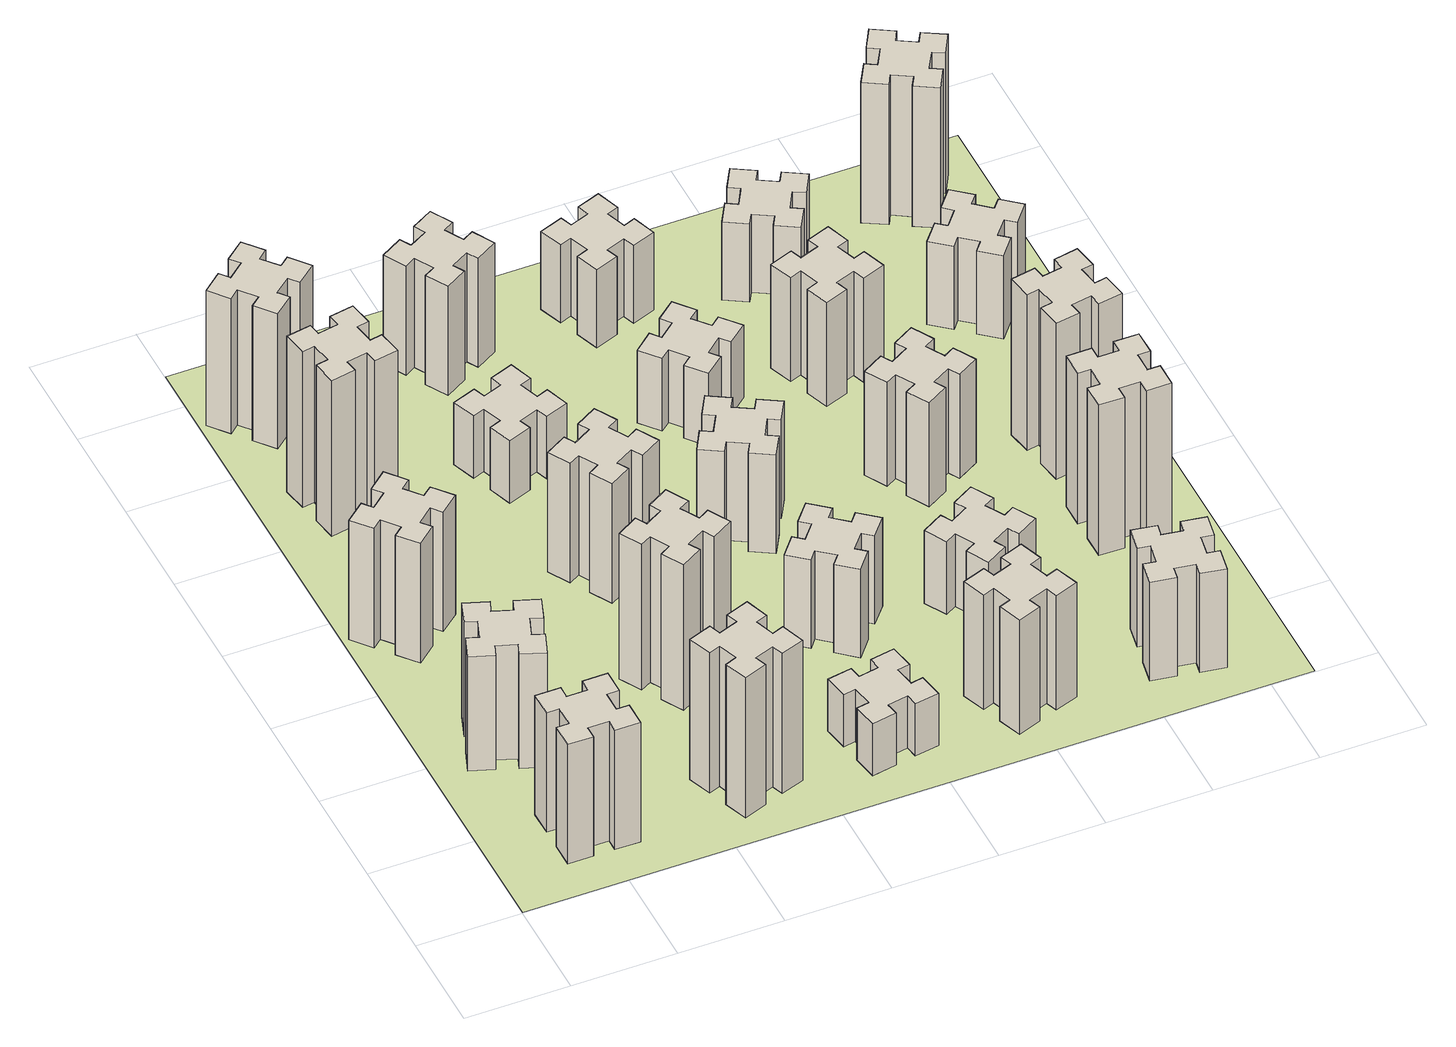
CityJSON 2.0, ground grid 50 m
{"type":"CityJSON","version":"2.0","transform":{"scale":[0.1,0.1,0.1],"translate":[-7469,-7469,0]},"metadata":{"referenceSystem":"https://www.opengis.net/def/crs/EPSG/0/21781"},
"CityObjects":{
"building1":{"type":"Building","attributes":{"class":"1000","function":"1000","usage":"1000","yearOfConstruction":2016,"roofType":"1000","measuredHeight":69,"storeysAboveGround":30,"storeysBelowGround":0},"geometry":[{"type":"Solid","lod":"1","boundaries":[[[[0,1,2,3,4,5,6,7,8,9,10,11,12,13,14,15,16,17,18,19]],[[17,16,20,21]],[[16,15,22,20]],[[15,14,23,22]],[[14,13,24,23]],[[13,12,25,24]],[[12,11,26,25]],[[11,10,27,26]],[[10,9,28,27]],[[9,8,29,28]],[[8,7,30,29]],[[7,6,31,30]],[[6,5,32,31]],[[5,4,33,32]],[[4,3,34,33]],[[3,2,35,34]],[[2,1,36,35]],[[1,0,37,36]],[[0,19,38,37]],[[19,18,39,38]],[[18,17,21,39]],[[24,25,26,27,28,29,30,31,32,33,34,35,36,37,38,39,21,20,22,23]]]]}]},
"building2":{"type":"Building","attributes":{"class":"1000","function":"1000","usage":"1000","yearOfConstruction":2016,"roofType":"1000","measuredHeight":66,"storeysAboveGround":30,"storeysBelowGround":0},"geometry":[{"type":"Solid","lod":"1","boundaries":[[[[40,41,42,43,44,45,46,47,48,49,50,51,52,53,54,55,56,57,58,59]],[[57,56,60,61]],[[56,55,62,60]],[[55,54,63,62]],[[54,53,64,63]],[[53,52,65,64]],[[52,51,66,65]],[[51,50,67,66]],[[50,49,68,67]],[[49,48,69,68]],[[48,47,70,69]],[[47,46,71,70]],[[46,45,72,71]],[[45,44,73,72]],[[44,43,74,73]],[[43,42,75,74]],[[42,41,76,75]],[[41,40,77,76]],[[40,59,78,77]],[[59,58,79,78]],[[58,57,61,79]],[[64,65,66,67,68,69,70,71,72,73,74,75,76,77,78,79,61,60,62,63]]]]}]},
"building3":{"type":"Building","attributes":{"class":"1000","function":"1000","usage":"1000","yearOfConstruction":2016,"roofType":"1000","measuredHeight":69,"storeysAboveGround":30,"storeysBelowGround":0},"geometry":[{"type":"Solid","lod":"1","boundaries":[[[[80,81,82,83,84,85,86,87,88,89,90,91,92,93,94,95,96,97,98,99]],[[97,96,100,101]],[[96,95,102,100]],[[95,94,103,102]],[[94,93,104,103]],[[93,92,105,104]],[[92,91,106,105]],[[91,90,107,106]],[[90,89,108,107]],[[89,88,109,108]],[[88,87,110,109]],[[87,86,111,110]],[[86,85,112,111]],[[85,84,113,112]],[[84,83,114,113]],[[83,82,115,114]],[[82,81,116,115]],[[81,80,117,116]],[[80,99,118,117]],[[99,98,119,118]],[[98,97,101,119]],[[104,105,106,107,108,109,110,111,112,113,114,115,116,117,118,119,101,100,102,103]]]]}]},
"building4":{"type":"Building","attributes":{"class":"1000","function":"1000","usage":"1000","yearOfConstruction":2016,"roofType":"1000","measuredHeight":90,"storeysAboveGround":30,"storeysBelowGround":0},"geometry":[{"type":"Solid","lod":"1","boundaries":[[[[120,121,122,123,124,125,126,127,128,129,130,131,132,133,134,135,136,137,138,139]],[[137,136,140,141]],[[136,135,142,140]],[[135,134,143,142]],[[134,133,144,143]],[[133,132,145,144]],[[132,131,146,145]],[[131,130,147,146]],[[130,129,148,147]],[[129,128,149,148]],[[128,127,150,149]],[[127,126,151,150]],[[126,125,152,151]],[[125,124,153,152]],[[124,123,154,153]],[[123,122,155,154]],[[122,121,156,155]],[[121,120,157,156]],[[120,139,158,157]],[[139,138,159,158]],[[138,137,141,159]],[[144,145,146,147,148,149,150,151,152,153,154,155,156,157,158,159,141,140,142,143]]]]}]},
"building5":{"type":"Building","attributes":{"class":"1000","function":"1000","usage":"1000","yearOfConstruction":2016,"roofType":"1000","measuredHeight":78,"storeysAboveGround":30,"storeysBelowGround":0},"geometry":[{"type":"Solid","lod":"1","boundaries":[[[[160,161,162,163,164,165,166,167,168,169,170,171,172,173,174,175,176,177,178,179]],[[177,176,180,181]],[[176,175,182,180]],[[175,174,183,182]],[[174,173,184,183]],[[173,172,185,184]],[[172,171,186,185]],[[171,170,187,186]],[[170,169,188,187]],[[169,168,189,188]],[[168,167,190,189]],[[167,166,191,190]],[[166,165,192,191]],[[165,164,193,192]],[[164,163,194,193]],[[163,162,195,194]],[[162,161,196,195]],[[161,160,197,196]],[[160,179,198,197]],[[179,178,199,198]],[[178,177,181,199]],[[184,185,186,187,188,189,190,191,192,193,194,195,196,197,198,199,181,180,182,183]]]]}]},
"building6":{"type":"Building","attributes":{"class":"1000","function":"1000","usage":"1000","yearOfConstruction":2016,"roofType":"1000","measuredHeight":81,"storeysAboveGround":30,"storeysBelowGround":0},"geometry":[{"type":"Solid","lod":"1","boundaries":[[[[200,201,202,203,204,205,206,207,208,209,210,211,212,213,214,215,216,217,218,219]],[[217,216,220,221]],[[216,215,222,220]],[[215,214,223,222]],[[214,213,224,223]],[[213,212,225,224]],[[212,211,226,225]],[[211,210,227,226]],[[210,209,228,227]],[[209,208,229,228]],[[208,207,230,229]],[[207,206,231,230]],[[206,205,232,231]],[[205,204,233,232]],[[204,203,234,233]],[[203,202,235,234]],[[202,201,236,235]],[[201,200,237,236]],[[200,219,238,237]],[[219,218,239,238]],[[218,217,221,239]],[[224,225,226,227,228,229,230,231,232,233,234,235,236,237,238,239,221,220,222,223]]]]}]},
"building7":{"type":"Building","attributes":{"class":"1000","function":"1000","usage":"1000","yearOfConstruction":2016,"roofType":"1000","measuredHeight":84,"storeysAboveGround":30,"storeysBelowGround":0},"geometry":[{"type":"Solid","lod":"1","boundaries":[[[[240,241,242,243,244,245,246,247,248,249,250,251,252,253,254,255,256,257,258,259]],[[257,256,260,261]],[[256,255,262,260]],[[255,254,263,262]],[[254,253,264,263]],[[253,252,265,264]],[[252,251,266,265]],[[251,250,267,266]],[[250,249,268,267]],[[249,248,269,268]],[[248,247,270,269]],[[247,246,271,270]],[[246,245,272,271]],[[245,244,273,272]],[[244,243,274,273]],[[243,242,275,274]],[[242,241,276,275]],[[241,240,277,276]],[[240,259,278,277]],[[259,258,279,278]],[[258,257,261,279]],[[264,265,266,267,268,269,270,271,272,273,274,275,276,277,278,279,261,260,262,263]]]]}]},
"building8":{"type":"Building","attributes":{"class":"1000","function":"1000","usage":"1000","yearOfConstruction":2016,"roofType":"1000","measuredHeight":69,"storeysAboveGround":30,"storeysBelowGround":0},"geometry":[{"type":"Solid","lod":"1","boundaries":[[[[280,281,282,283,284,285,286,287,288,289,290,291,292,293,294,295,296,297,298,299]],[[297,296,300,301]],[[296,295,302,300]],[[295,294,303,302]],[[294,293,304,303]],[[293,292,305,304]],[[292,291,306,305]],[[291,290,307,306]],[[290,289,308,307]],[[289,288,309,308]],[[288,287,310,309]],[[287,286,311,310]],[[286,285,312,311]],[[285,284,313,312]],[[284,283,314,313]],[[283,282,315,314]],[[282,281,316,315]],[[281,280,317,316]],[[280,299,318,317]],[[299,298,319,318]],[[298,297,301,319]],[[304,305,306,307,308,309,310,311,312,313,314,315,316,317,318,319,301,300,302,303]]]]}]},
"building9":{"type":"Building","attributes":{"class":"1000","function":"1000","usage":"1000","yearOfConstruction":2016,"roofType":"1000","measuredHeight":36,"storeysAboveGround":30,"storeysBelowGround":0},"geometry":[{"type":"Solid","lod":"1","boundaries":[[[[320,321,322,323,324,325,326,327,328,329,330,331,332,333,334,335,336,337,338,339]],[[337,336,340,341]],[[336,335,342,340]],[[335,334,343,342]],[[334,333,344,343]],[[333,332,345,344]],[[332,331,346,345]],[[331,330,347,346]],[[330,329,348,347]],[[329,328,349,348]],[[328,327,350,349]],[[327,326,351,350]],[[326,325,352,351]],[[325,324,353,352]],[[324,323,354,353]],[[323,322,355,354]],[[322,321,356,355]],[[321,320,357,356]],[[320,339,358,357]],[[339,338,359,358]],[[338,337,341,359]],[[344,345,346,347,348,349,350,351,352,353,354,355,356,357,358,359,341,340,342,343]]]]}]},
"building10":{"type":"Building","attributes":{"class":"1000","function":"1000","usage":"1000","yearOfConstruction":2016,"roofType":"1000","measuredHeight":30,"storeysAboveGround":30,"storeysBelowGround":0},"geometry":[{"type":"Solid","lod":"1","boundaries":[[[[360,361,362,363,364,365,366,367,368,369,370,371,372,373,374,375,376,377,378,379]],[[377,376,380,381]],[[376,375,382,380]],[[375,374,383,382]],[[374,373,384,383]],[[373,372,385,384]],[[372,371,386,385]],[[371,370,387,386]],[[370,369,388,387]],[[369,368,389,388]],[[368,367,390,389]],[[367,366,391,390]],[[366,365,392,391]],[[365,364,393,392]],[[364,363,394,393]],[[363,362,395,394]],[[362,361,396,395]],[[361,360,397,396]],[[360,379,398,397]],[[379,378,399,398]],[[378,377,381,399]],[[384,385,386,387,388,389,390,391,392,393,394,395,396,397,398,399,381,380,382,383]]]]}]},
"building11":{"type":"Building","attributes":{"class":"1000","function":"1000","usage":"1000","yearOfConstruction":2016,"roofType":"1000","measuredHeight":63,"storeysAboveGround":30,"storeysBelowGround":0},"geometry":[{"type":"Solid","lod":"1","boundaries":[[[[400,401,402,403,404,405,406,407,408,409,410,411,412,413,414,415,416,417,418,419]],[[417,416,420,421]],[[416,415,422,420]],[[415,414,423,422]],[[414,413,424,423]],[[413,412,425,424]],[[412,411,426,425]],[[411,410,427,426]],[[410,409,428,427]],[[409,408,429,428]],[[408,407,430,429]],[[407,406,431,430]],[[406,405,432,431]],[[405,404,433,432]],[[404,403,434,433]],[[403,402,435,434]],[[402,401,436,435]],[[401,400,437,436]],[[400,419,438,437]],[[419,418,439,438]],[[418,417,421,439]],[[424,425,426,427,428,429,430,431,432,433,434,435,436,437,438,439,421,420,422,423]]]]}]},
"building12":{"type":"Building","attributes":{"class":"1000","function":"1000","usage":"1000","yearOfConstruction":2016,"roofType":"1000","measuredHeight":51,"storeysAboveGround":30,"storeysBelowGround":0},"geometry":[{"type":"Solid","lod":"1","boundaries":[[[[440,441,442,443,444,445,446,447,448,449,450,451,452,453,454,455,456,457,458,459]],[[457,456,460,461]],[[456,455,462,460]],[[455,454,463,462]],[[454,453,464,463]],[[453,452,465,464]],[[452,451,466,465]],[[451,450,467,466]],[[450,449,468,467]],[[449,448,469,468]],[[448,447,470,469]],[[447,446,471,470]],[[446,445,472,471]],[[445,444,473,472]],[[444,443,474,473]],[[443,442,475,474]],[[442,441,476,475]],[[441,440,477,476]],[[440,459,478,477]],[[459,458,479,478]],[[458,457,461,479]],[[464,465,466,467,468,469,470,471,472,473,474,475,476,477,478,479,461,460,462,463]]]]}]},
"building13":{"type":"Building","attributes":{"class":"1000","function":"1000","usage":"1000","yearOfConstruction":2016,"roofType":"1000","measuredHeight":57,"storeysAboveGround":30,"storeysBelowGround":0},"geometry":[{"type":"Solid","lod":"1","boundaries":[[[[480,481,482,483,484,485,486,487,488,489,490,491,492,493,494,495,496,497,498,499]],[[497,496,500,501]],[[496,495,502,500]],[[495,494,503,502]],[[494,493,504,503]],[[493,492,505,504]],[[492,491,506,505]],[[491,490,507,506]],[[490,489,508,507]],[[489,488,509,508]],[[488,487,510,509]],[[487,486,511,510]],[[486,485,512,511]],[[485,484,513,512]],[[484,483,514,513]],[[483,482,515,514]],[[482,481,516,515]],[[481,480,517,516]],[[480,499,518,517]],[[499,498,519,518]],[[498,497,501,519]],[[504,505,506,507,508,509,510,511,512,513,514,515,516,517,518,519,501,500,502,503]]]]}]},
"building14":{"type":"Building","attributes":{"class":"1000","function":"1000","usage":"1000","yearOfConstruction":2016,"roofType":"1000","measuredHeight":66,"storeysAboveGround":30,"storeysBelowGround":0},"geometry":[{"type":"Solid","lod":"1","boundaries":[[[[520,521,522,523,524,525,526,527,528,529,530,531,532,533,534,535,536,537,538,539]],[[537,536,540,541]],[[536,535,542,540]],[[535,534,543,542]],[[534,533,544,543]],[[533,532,545,544]],[[532,531,546,545]],[[531,530,547,546]],[[530,529,548,547]],[[529,528,549,548]],[[528,527,550,549]],[[527,526,551,550]],[[526,525,552,551]],[[525,524,553,552]],[[524,523,554,553]],[[523,522,555,554]],[[522,521,556,555]],[[521,520,557,556]],[[520,539,558,557]],[[539,538,559,558]],[[538,537,541,559]],[[544,545,546,547,548,549,550,551,552,553,554,555,556,557,558,559,541,540,542,543]]]]}]},
"building15":{"type":"Building","attributes":{"class":"1000","function":"1000","usage":"1000","yearOfConstruction":2016,"roofType":"1000","measuredHeight":42,"storeysAboveGround":30,"storeysBelowGround":0},"geometry":[{"type":"Solid","lod":"1","boundaries":[[[[560,561,562,563,564,565,566,567,568,569,570,571,572,573,574,575,576,577,578,579]],[[577,576,580,581]],[[576,575,582,580]],[[575,574,583,582]],[[574,573,584,583]],[[573,572,585,584]],[[572,571,586,585]],[[571,570,587,586]],[[570,569,588,587]],[[569,568,589,588]],[[568,567,590,589]],[[567,566,591,590]],[[566,565,592,591]],[[565,564,593,592]],[[564,563,594,593]],[[563,562,595,594]],[[562,561,596,595]],[[561,560,597,596]],[[560,579,598,597]],[[579,578,599,598]],[[578,577,581,599]],[[584,585,586,587,588,589,590,591,592,593,594,595,596,597,598,599,581,580,582,583]]]]}]},
"building16":{"type":"Building","attributes":{"class":"1000","function":"1000","usage":"1000","yearOfConstruction":2016,"roofType":"1000","measuredHeight":45,"storeysAboveGround":30,"storeysBelowGround":0},"geometry":[{"type":"Solid","lod":"1","boundaries":[[[[600,601,602,603,604,605,606,607,608,609,610,611,612,613,614,615,616,617,618,619]],[[617,616,620,621]],[[616,615,622,620]],[[615,614,623,622]],[[614,613,624,623]],[[613,612,625,624]],[[612,611,626,625]],[[611,610,627,626]],[[610,609,628,627]],[[609,608,629,628]],[[608,607,630,629]],[[607,606,631,630]],[[606,605,632,631]],[[605,604,633,632]],[[604,603,634,633]],[[603,602,635,634]],[[602,601,636,635]],[[601,600,637,636]],[[600,619,638,637]],[[619,618,639,638]],[[618,617,621,639]],[[624,625,626,627,628,629,630,631,632,633,634,635,636,637,638,639,621,620,622,623]]]]}]},
"building17":{"type":"Building","attributes":{"class":"1000","function":"1000","usage":"1000","yearOfConstruction":2016,"roofType":"1000","measuredHeight":42,"storeysAboveGround":30,"storeysBelowGround":0},"geometry":[{"type":"Solid","lod":"1","boundaries":[[[[640,641,642,643,644,645,646,647,648,649,650,651,652,653,654,655,656,657,658,659]],[[657,656,660,661]],[[656,655,662,660]],[[655,654,663,662]],[[654,653,664,663]],[[653,652,665,664]],[[652,651,666,665]],[[651,650,667,666]],[[650,649,668,667]],[[649,648,669,668]],[[648,647,670,669]],[[647,646,671,670]],[[646,645,672,671]],[[645,644,673,672]],[[644,643,674,673]],[[643,642,675,674]],[[642,641,676,675]],[[641,640,677,676]],[[640,659,678,677]],[[659,658,679,678]],[[658,657,661,679]],[[664,665,666,667,668,669,670,671,672,673,674,675,676,677,678,679,661,660,662,663]]]]}]},
"building18":{"type":"Building","attributes":{"class":"1000","function":"1000","usage":"1000","yearOfConstruction":2016,"roofType":"1000","measuredHeight":60,"storeysAboveGround":30,"storeysBelowGround":0},"geometry":[{"type":"Solid","lod":"1","boundaries":[[[[680,681,682,683,684,685,686,687,688,689,690,691,692,693,694,695,696,697,698,699]],[[697,696,700,701]],[[696,695,702,700]],[[695,694,703,702]],[[694,693,704,703]],[[693,692,705,704]],[[692,691,706,705]],[[691,690,707,706]],[[690,689,708,707]],[[689,688,709,708]],[[688,687,710,709]],[[687,686,711,710]],[[686,685,712,711]],[[685,684,713,712]],[[684,683,714,713]],[[683,682,715,714]],[[682,681,716,715]],[[681,680,717,716]],[[680,699,718,717]],[[699,698,719,718]],[[698,697,701,719]],[[704,705,706,707,708,709,710,711,712,713,714,715,716,717,718,719,701,700,702,703]]]]}]},
"building19":{"type":"Building","attributes":{"class":"1000","function":"1000","usage":"1000","yearOfConstruction":2016,"roofType":"1000","measuredHeight":57,"storeysAboveGround":30,"storeysBelowGround":0},"geometry":[{"type":"Solid","lod":"1","boundaries":[[[[720,721,722,723,724,725,726,727,728,729,730,731,732,733,734,735,736,737,738,739]],[[737,736,740,741]],[[736,735,742,740]],[[735,734,743,742]],[[734,733,744,743]],[[733,732,745,744]],[[732,731,746,745]],[[731,730,747,746]],[[730,729,748,747]],[[729,728,749,748]],[[728,727,750,749]],[[727,726,751,750]],[[726,725,752,751]],[[725,724,753,752]],[[724,723,754,753]],[[723,722,755,754]],[[722,721,756,755]],[[721,720,757,756]],[[720,739,758,757]],[[739,738,759,758]],[[738,737,741,759]],[[744,745,746,747,748,749,750,751,752,753,754,755,756,757,758,759,741,740,742,743]]]]}]},
"building20":{"type":"Building","attributes":{"class":"1000","function":"1000","usage":"1000","yearOfConstruction":2016,"roofType":"1000","measuredHeight":60,"storeysAboveGround":30,"storeysBelowGround":0},"geometry":[{"type":"Solid","lod":"1","boundaries":[[[[760,761,762,763,764,765,766,767,768,769,770,771,772,773,774,775,776,777,778,779]],[[777,776,780,781]],[[776,775,782,780]],[[775,774,783,782]],[[774,773,784,783]],[[773,772,785,784]],[[772,771,786,785]],[[771,770,787,786]],[[770,769,788,787]],[[769,768,789,788]],[[768,767,790,789]],[[767,766,791,790]],[[766,765,792,791]],[[765,764,793,792]],[[764,763,794,793]],[[763,762,795,794]],[[762,761,796,795]],[[761,760,797,796]],[[760,779,798,797]],[[779,778,799,798]],[[778,777,781,799]],[[784,785,786,787,788,789,790,791,792,793,794,795,796,797,798,799,781,780,782,783]]]]}]},
"building21":{"type":"Building","attributes":{"class":"1000","function":"1000","usage":"1000","yearOfConstruction":2016,"roofType":"1000","measuredHeight":45,"storeysAboveGround":30,"storeysBelowGround":0},"geometry":[{"type":"Solid","lod":"1","boundaries":[[[[800,801,802,803,804,805,806,807,808,809,810,811,812,813,814,815,816,817,818,819]],[[817,816,820,821]],[[816,815,822,820]],[[815,814,823,822]],[[814,813,824,823]],[[813,812,825,824]],[[812,811,826,825]],[[811,810,827,826]],[[810,809,828,827]],[[809,808,829,828]],[[808,807,830,829]],[[807,806,831,830]],[[806,805,832,831]],[[805,804,833,832]],[[804,803,834,833]],[[803,802,835,834]],[[802,801,836,835]],[[801,800,837,836]],[[800,819,838,837]],[[819,818,839,838]],[[818,817,821,839]],[[824,825,826,827,828,829,830,831,832,833,834,835,836,837,838,839,821,820,822,823]]]]}]},
"building22":{"type":"Building","attributes":{"class":"1000","function":"1000","usage":"1000","yearOfConstruction":2016,"roofType":"1000","measuredHeight":87,"storeysAboveGround":30,"storeysBelowGround":0},"geometry":[{"type":"Solid","lod":"1","boundaries":[[[[840,841,842,843,844,845,846,847,848,849,850,851,852,853,854,855,856,857,858,859]],[[857,856,860,861]],[[856,855,862,860]],[[855,854,863,862]],[[854,853,864,863]],[[853,852,865,864]],[[852,851,866,865]],[[851,850,867,866]],[[850,849,868,867]],[[849,848,869,868]],[[848,847,870,869]],[[847,846,871,870]],[[846,845,872,871]],[[845,844,873,872]],[[844,843,874,873]],[[843,842,875,874]],[[842,841,876,875]],[[841,840,877,876]],[[840,859,878,877]],[[859,858,879,878]],[[858,857,861,879]],[[864,865,866,867,868,869,870,871,872,873,874,875,876,877,878,879,861,860,862,863]]]]}]},
"building23":{"type":"Building","attributes":{"class":"1000","function":"1000","usage":"1000","yearOfConstruction":2016,"roofType":"1000","measuredHeight":90,"storeysAboveGround":30,"storeysBelowGround":0},"geometry":[{"type":"Solid","lod":"1","boundaries":[[[[880,881,882,883,884,885,886,887,888,889,890,891,892,893,894,895,896,897,898,899]],[[897,896,900,901]],[[896,895,902,900]],[[895,894,903,902]],[[894,893,904,903]],[[893,892,905,904]],[[892,891,906,905]],[[891,890,907,906]],[[890,889,908,907]],[[889,888,909,908]],[[888,887,910,909]],[[887,886,911,910]],[[886,885,912,911]],[[885,884,913,912]],[[884,883,914,913]],[[883,882,915,914]],[[882,881,916,915]],[[881,880,917,916]],[[880,899,918,917]],[[899,898,919,918]],[[898,897,901,919]],[[904,905,906,907,908,909,910,911,912,913,914,915,916,917,918,919,901,900,902,903]]]]}]},
"building24":{"type":"Building","attributes":{"class":"1000","function":"1000","usage":"1000","yearOfConstruction":2016,"roofType":"1000","measuredHeight":48,"storeysAboveGround":30,"storeysBelowGround":0},"geometry":[{"type":"Solid","lod":"1","boundaries":[[[[920,921,922,923,924,925,926,927,928,929,930,931,932,933,934,935,936,937,938,939]],[[937,936,940,941]],[[936,935,942,940]],[[935,934,943,942]],[[934,933,944,943]],[[933,932,945,944]],[[932,931,946,945]],[[931,930,947,946]],[[930,929,948,947]],[[929,928,949,948]],[[928,927,950,949]],[[927,926,951,950]],[[926,925,952,951]],[[925,924,953,952]],[[924,923,954,953]],[[923,922,955,954]],[[922,921,956,955]],[[921,920,957,956]],[[920,939,958,957]],[[939,938,959,958]],[[938,937,941,959]],[[944,945,946,947,948,949,950,951,952,953,954,955,956,957,958,959,941,940,942,943]]]]}]},
"building25":{"type":"Building","attributes":{"class":"1000","function":"1000","usage":"1000","yearOfConstruction":2016,"roofType":"1000","measuredHeight":81,"storeysAboveGround":30,"storeysBelowGround":0},"geometry":[{"type":"Solid","lod":"1","boundaries":[[[[960,961,962,963,964,965,966,967,968,969,970,971,972,973,974,975,976,977,978,979]],[[977,976,980,981]],[[976,975,982,980]],[[975,974,983,982]],[[974,973,984,983]],[[973,972,985,984]],[[972,971,986,985]],[[971,970,987,986]],[[970,969,988,987]],[[969,968,989,988]],[[968,967,990,989]],[[967,966,991,990]],[[966,965,992,991]],[[965,964,993,992]],[[964,963,994,993]],[[963,962,995,994]],[[962,961,996,995]],[[961,960,997,996]],[[960,979,998,997]],[[979,978,999,998]],[[978,977,981,999]],[[984,985,986,987,988,989,990,991,992,993,994,995,996,997,998,999,981,980,982,983]]]]}]},
"landuse1":{"type":"LandUse","attributes":{"name":"plot1","function":"1010"},"geometry":[{"type":"MultiSurface","lod":"1","boundaries":[[[1000,1001,1002,1003]]]}]}
},
"vertices":[
[425,265,0],[525,265,0],[525,205,0],[645,205,0],[645,325,0],[585,325,0],[585,425,0],[645,425,0],[645,545,0],[525,545,0],[525,485,0],[425,485,0],[425,545,0],[305,545,0],[305,425,0],[365,425,0],[365,325,0],[305,325,0],[305,205,0],[425,205,0],[365,325,690],[305,325,690],[365,425,690],[305,425,690],[305,545,690],[425,545,690],[425,485,690],[525,485,690],[525,545,690],[645,545,690],[645,425,690],[585,425,690],[585,325,690],[645,325,690],[645,205,690],[525,205,690],[525,265,690],[425,265,690],[425,205,690],[305,205,690],
[289,1100,0],[255,1006,0],[199,1027,0],[157,914,0],[270,873,0],[291,929,0],[385,895,0],[364,839,0],[477,797,0],[518,910,0],[462,931,0],[496,1025,0],[552,1004,0],[593,1117,0],[480,1158,0],[460,1102,0],[366,1136,0],[387,1192,0],[274,1233,0],[233,1120,0],[366,1136,660],[387,1192,660],[460,1102,660],[480,1158,660],[593,1117,660],[552,1004,660],[496,1025,660],[462,931,660],[518,910,660],[477,797,660],[364,839,660],[385,895,660],[291,929,660],[270,873,660],[157,914,660],[199,1027,660],[255,1006,660],[289,1100,660],[233,1120,660],[274,1233,660],
[243,1972,0],[166,1907,0],[128,1953,0],[36,1876,0],[113,1784,0],[159,1823,0],[223,1746,0],[177,1708,0],[254,1616,0],[346,1693,0],[308,1739,0],[384,1803,0],[423,1757,0],[515,1834,0],[438,1926,0],[392,1888,0],[327,1964,0],[373,2003,0],[296,2095,0],[204,2018,0],[327,1964,690],[373,2003,690],[392,1888,690],[438,1926,690],[515,1834,690],[423,1757,690],[384,1803,690],[308,1739,690],[346,1693,690],[254,1616,690],[177,1708,690],[223,1746,690],[159,1823,690],[113,1784,690],[36,1876,690],[128,1953,690],[166,1907,690],[243,1972,690],[204,2018,690],[296,2095,690],
[405,2812,0],[307,2795,0],[297,2854,0],[178,2833,0],[199,2715,0],[258,2725,0],[276,2627,0],[217,2617,0],[237,2498,0],[356,2519,0],[345,2578,0],[444,2596,0],[454,2537,0],[572,2557,0],[551,2676,0],[492,2665,0],[475,2764,0],[534,2774,0],[513,2892,0],[395,2871,0],[475,2764,900],[534,2774,900],[492,2665,900],[551,2676,900],[572,2557,900],[454,2537,900],[444,2596,900],[345,2578,900],[356,2519,900],[237,2498,900],[217,2617,900],[276,2627,900],[258,2725,900],[199,2715,900],[178,2833,900],[297,2854,900],[307,2795,900],[405,2812,900],[395,2871,900],[513,2892,900],
[308,3219,0],[384,3283,0],[423,3237,0],[515,3314,0],[438,3406,0],[392,3368,0],[327,3444,0],[373,3483,0],[296,3575,0],[204,3498,0],[243,3452,0],[166,3387,0],[128,3433,0],[36,3356,0],[113,3264,0],[159,3303,0],[223,3226,0],[177,3188,0],[254,3096,0],[346,3173,0],[223,3226,780],[177,3188,780],[159,3303,780],[113,3264,780],[36,3356,780],[128,3433,780],[166,3387,780],[243,3452,780],[204,3498,780],[296,3575,780],[373,3483,780],[327,3444,780],[392,3368,780],[438,3406,780],[515,3314,780],[423,3237,780],[384,3283,780],[308,3219,780],[346,3173,780],[254,3096,780],
[1206,255,0],[1300,289,0],[1320,233,0],[1433,274,0],[1392,387,0],[1336,366,0],[1302,460,0],[1358,480,0],[1317,593,0],[1204,552,0],[1225,496,0],[1131,462,0],[1110,518,0],[997,477,0],[1039,364,0],[1095,385,0],[1129,291,0],[1073,270,0],[1114,157,0],[1227,199,0],[1129,291,810],[1073,270,810],[1095,385,810],[1039,364,810],[997,477,810],[1110,518,810],[1131,462,810],[1225,496,810],[1204,552,810],[1317,593,810],[1358,480,810],[1302,460,810],[1336,366,810],[1392,387,810],[1433,274,810],[1320,233,810],[1300,289,810],[1206,255,810],[1227,199,810],[1114,157,810],
[1204,1236,0],[1117,1186,0],[1087,1238,0],[983,1178,0],[1043,1074,0],[1095,1104,0],[1145,1017,0],[1093,987,0],[1153,883,0],[1257,943,0],[1227,995,0],[1314,1045,0],[1344,993,0],[1448,1053,0],[1388,1157,0],[1336,1127,0],[1286,1214,0],[1338,1244,0],[1278,1348,0],[1174,1288,0],[1286,1214,840],[1338,1244,840],[1336,1127,840],[1388,1157,840],[1448,1053,840],[1344,993,840],[1314,1045,840],[1227,995,840],[1257,943,840],[1153,883,840],[1093,987,840],[1145,1017,840],[1095,1104,840],[1043,1074,840],[983,1178,840],[1087,1238,840],[1117,1186,840],[1204,1236,840],[1174,1288,840],[1278,1348,840],
[1095,1844,0],[1145,1757,0],[1093,1727,0],[1153,1623,0],[1257,1683,0],[1227,1735,0],[1314,1785,0],[1344,1733,0],[1448,1793,0],[1388,1897,0],[1336,1867,0],[1286,1954,0],[1338,1984,0],[1278,2088,0],[1174,2028,0],[1204,1976,0],[1117,1926,0],[1087,1978,0],[983,1918,0],[1043,1814,0],[1117,1926,690],[1087,1978,690],[1204,1976,690],[1174,2028,690],[1278,2088,690],[1338,1984,690],[1286,1954,690],[1336,1867,690],[1388,1897,690],[1448,1793,690],[1344,1733,690],[1314,1785,690],[1227,1735,690],[1257,1683,690],[1153,1623,690],[1093,1727,690],[1145,1757,690],[1095,1844,690],[1043,1814,690],[983,1918,690],
[1125,2716,0],[1031,2682,0],[1010,2738,0],[897,2697,0],[939,2584,0],[995,2605,0],[1029,2511,0],[973,2490,0],[1014,2377,0],[1127,2419,0],[1106,2475,0],[1200,2509,0],[1220,2453,0],[1333,2494,0],[1292,2607,0],[1236,2586,0],[1202,2680,0],[1258,2700,0],[1217,2813,0],[1104,2772,0],[1202,2680,360],[1258,2700,360],[1236,2586,360],[1292,2607,360],[1333,2494,360],[1220,2453,360],[1200,2509,360],[1106,2475,360],[1127,2419,360],[1014,2377,360],[973,2490,360],[1029,2511,360],[995,2605,360],[939,2584,360],[897,2697,360],[1010,2738,360],[1031,2682,360],[1125,2716,360],[1104,2772,360],[1217,2813,360],
[1825,258,0],[1924,276,0],[1934,217,0],[2052,237,0],[2031,356,0],[1972,345,0],[1955,444,0],[2014,454,0],[1993,572,0],[1875,551,0],[1885,492,0],[1787,475,0],[1777,534,0],[1658,513,0],[1679,395,0],[1738,405,0],[1756,307,0],[1697,297,0],[1717,178,0],[1836,199,0],[1756,307,300],[1697,297,300],[1738,405,300],[1679,395,300],[1658,513,300],[1777,534,300],[1787,475,300],[1885,492,300],[1875,551,300],[1993,572,300],[2014,454,300],[1955,444,300],[1972,345,300],[2031,356,300],[2052,237,300],[1934,217,300],[1924,276,300],[1825,258,300],[1836,199,300],[1717,178,300],
[1104,3456,0],[1017,3406,0],[987,3458,0],[883,3398,0],[943,3294,0],[995,3324,0],[1045,3237,0],[993,3207,0],[1053,3103,0],[1157,3163,0],[1127,3215,0],[1214,3265,0],[1244,3213,0],[1348,3273,0],[1288,3377,0],[1236,3347,0],[1186,3434,0],[1238,3464,0],[1178,3568,0],[1074,3508,0],[1186,3434,630],[1238,3464,630],[1236,3347,630],[1288,3377,630],[1348,3273,630],[1244,3213,630],[1214,3265,630],[1127,3215,630],[1157,3163,630],[1053,3103,630],[993,3207,630],[1045,3237,630],[995,3324,630],[943,3294,630],[883,3398,630],[987,3458,630],[1017,3406,630],[1104,3456,630],[1074,3508,630],[1178,3568,630],
[1903,1224,0],[1839,1148,0],[1793,1186,0],[1716,1094,0],[1808,1017,0],[1846,1063,0],[1923,999,0],[1884,953,0],[1976,876,0],[2053,968,0],[2007,1006,0],[2072,1083,0],[2118,1044,0],[2195,1136,0],[2103,1213,0],[2064,1167,0],[1988,1232,0],[2026,1278,0],[1934,1355,0],[1857,1263,0],[1988,1232,510],[2026,1278,510],[2064,1167,510],[2103,1213,510],[2195,1136,510],[2118,1044,510],[2072,1083,510],[2007,1006,510],[2053,968,510],[1976,876,510],[1884,953,510],[1923,999,510],[1846,1063,510],[1808,1017,510],[1716,1094,510],[1793,1186,510],[1839,1148,510],[1903,1224,510],[1857,1263,510],[1934,1355,510],
[1785,1954,0],[1735,1867,0],[1683,1897,0],[1623,1793,0],[1727,1733,0],[1757,1785,0],[1844,1735,0],[1814,1683,0],[1918,1623,0],[1978,1727,0],[1926,1757,0],[1976,1844,0],[2028,1814,0],[2088,1918,0],[1984,1978,0],[1954,1926,0],[1867,1976,0],[1897,2028,0],[1793,2088,0],[1733,1984,0],[1867,1976,570],[1897,2028,570],[1954,1926,570],[1984,1978,570],[2088,1918,570],[2028,1814,570],[1976,1844,570],[1926,1757,570],[1978,1727,570],[1918,1623,570],[1814,1683,570],[1844,1735,570],[1757,1785,570],[1727,1733,570],[1623,1793,570],[1683,1897,570],[1735,1867,570],[1785,1954,570],[1733,1984,570],[1793,2088,570],
[2375,385,0],[2409,291,0],[2353,270,0],[2394,157,0],[2507,199,0],[2486,255,0],[2580,289,0],[2600,233,0],[2713,274,0],[2672,387,0],[2616,366,0],[2582,460,0],[2638,480,0],[2597,593,0],[2484,552,0],[2505,496,0],[2411,462,0],[2390,518,0],[2277,477,0],[2319,364,0],[2411,462,660],[2390,518,660],[2505,496,660],[2484,552,660],[2597,593,660],[2638,480,660],[2582,460,660],[2616,366,660],[2672,387,660],[2713,274,660],[2600,233,660],[2580,289,660],[2486,255,660],[2507,199,660],[2394,157,660],[2353,270,660],[2409,291,660],[2375,385,660],[2319,364,660],[2277,477,660],
[1988,2479,0],[2064,2543,0],[2103,2497,0],[2195,2574,0],[2118,2666,0],[2072,2628,0],[2007,2704,0],[2053,2743,0],[1976,2835,0],[1884,2758,0],[1923,2712,0],[1846,2647,0],[1808,2693,0],[1716,2616,0],[1793,2524,0],[1839,2563,0],[1903,2486,0],[1857,2448,0],[1934,2356,0],[2026,2433,0],[1903,2486,420],[1857,2448,420],[1839,2563,420],[1793,2524,420],[1716,2616,420],[1808,2693,420],[1846,2647,420],[1923,2712,420],[1884,2758,420],[1976,2835,420],[2053,2743,420],[2007,2704,420],[2072,2628,420],[2118,2666,420],[2195,2574,420],[2103,2497,420],[2064,2543,420],[1988,2479,420],[2026,2433,420],[1934,2356,420],
[1865,3456,0],[1771,3422,0],[1750,3478,0],[1637,3437,0],[1679,3324,0],[1735,3345,0],[1769,3251,0],[1713,3230,0],[1754,3117,0],[1867,3159,0],[1846,3215,0],[1940,3249,0],[1960,3193,0],[2073,3234,0],[2032,3347,0],[1976,3326,0],[1942,3420,0],[1998,3440,0],[1957,3553,0],[1844,3512,0],[1942,3420,450],[1998,3440,450],[1976,3326,450],[2032,3347,450],[2073,3234,450],[1960,3193,450],[1940,3249,450],[1846,3215,450],[1867,3159,450],[1754,3117,450],[1713,3230,450],[1769,3251,450],[1735,3345,450],[1679,3324,450],[1637,3437,450],[1750,3478,450],[1771,3422,450],[1865,3456,450],[1844,3512,450],[1957,3553,450],
[2607,895,0],[2694,945,0],[2724,893,0],[2828,953,0],[2768,1057,0],[2716,1027,0],[2666,1114,0],[2718,1144,0],[2658,1248,0],[2554,1188,0],[2584,1136,0],[2497,1086,0],[2467,1138,0],[2363,1078,0],[2423,974,0],[2475,1004,0],[2525,917,0],[2473,887,0],[2533,783,0],[2637,843,0],[2525,917,420],[2473,887,420],[2475,1004,420],[2423,974,420],[2363,1078,420],[2467,1138,420],[2497,1086,420],[2584,1136,420],[2554,1188,420],[2658,1248,420],[2718,1144,420],[2666,1114,420],[2716,1027,420],[2768,1057,420],[2828,953,420],[2724,893,420],[2694,945,420],[2607,895,420],[2637,843,420],[2533,783,420],
[2816,1867,0],[2766,1954,0],[2818,1984,0],[2758,2088,0],[2654,2028,0],[2684,1976,0],[2597,1926,0],[2567,1978,0],[2463,1918,0],[2523,1814,0],[2575,1844,0],[2625,1757,0],[2573,1727,0],[2633,1623,0],[2737,1683,0],[2707,1735,0],[2794,1785,0],[2824,1733,0],[2928,1793,0],[2868,1897,0],[2794,1785,600],[2824,1733,600],[2707,1735,600],[2737,1683,600],[2633,1623,600],[2573,1727,600],[2625,1757,600],[2575,1844,600],[2523,1814,600],[2463,1918,600],[2567,1978,600],[2597,1926,600],[2684,1976,600],[2654,2028,600],[2758,2088,600],[2818,1984,600],[2766,1954,600],[2816,1867,600],[2868,1897,600],[2928,1793,600],
[3335,307,0],[3352,405,0],[3411,395,0],[3432,513,0],[3314,534,0],[3304,475,0],[3205,492,0],[3216,551,0],[3097,572,0],[3077,454,0],[3136,444,0],[3118,345,0],[3059,356,0],[3038,237,0],[3157,217,0],[3167,276,0],[3265,258,0],[3255,199,0],[3373,178,0],[3394,297,0],[3265,258,570],[3255,199,570],[3167,276,570],[3157,217,570],[3038,237,570],[3059,356,570],[3118,345,570],[3136,444,570],[3077,454,570],[3097,572,570],[3216,551,570],[3205,492,570],[3304,475,570],[3314,534,570],[3432,513,570],[3411,395,570],[3352,405,570],[3335,307,570],[3394,297,570],[3373,178,570],
[2586,2475,0],[2680,2509,0],[2700,2453,0],[2813,2494,0],[2772,2607,0],[2716,2586,0],[2682,2680,0],[2738,2700,0],[2697,2813,0],[2584,2772,0],[2605,2716,0],[2511,2682,0],[2490,2738,0],[2377,2697,0],[2419,2584,0],[2475,2605,0],[2509,2511,0],[2453,2490,0],[2494,2377,0],[2607,2419,0],[2509,2511,600],[2453,2490,600],[2475,2605,600],[2419,2584,600],[2377,2697,600],[2490,2738,600],[2511,2682,600],[2605,2716,600],[2584,2772,600],[2697,2813,600],[2738,2700,600],[2682,2680,600],[2716,2586,600],[2772,2607,600],[2813,2494,600],[2700,2453,600],[2680,2509,600],[2586,2475,600],[2607,2419,600],[2494,2377,600],
[2497,3165,0],[2584,3115,0],[2554,3063,0],[2658,3003,0],[2718,3107,0],[2666,3137,0],[2716,3224,0],[2768,3194,0],[2828,3298,0],[2724,3358,0],[2694,3306,0],[2607,3356,0],[2637,3408,0],[2533,3468,0],[2473,3364,0],[2525,3334,0],[2475,3247,0],[2423,3277,0],[2363,3173,0],[2467,3113,0],[2475,3247,450],[2423,3277,450],[2525,3334,450],[2473,3364,450],[2533,3468,450],[2637,3408,450],[2607,3356,450],[2694,3306,450],[2724,3358,450],[2828,3298,450],[2768,3194,450],[2716,3224,450],[2666,3137,450],[2718,3107,450],[2658,3003,450],[2554,3063,450],[2584,3115,450],[2497,3165,450],[2467,3113,450],[2363,3173,450],
[3445,1165,0],[3445,1265,0],[3505,1265,0],[3505,1385,0],[3385,1385,0],[3385,1325,0],[3285,1325,0],[3285,1385,0],[3165,1385,0],[3165,1265,0],[3225,1265,0],[3225,1165,0],[3165,1165,0],[3165,1045,0],[3285,1045,0],[3285,1105,0],[3385,1105,0],[3385,1045,0],[3505,1045,0],[3505,1165,0],[3385,1105,870],[3385,1045,870],[3285,1105,870],[3285,1045,870],[3165,1045,870],[3165,1165,870],[3225,1165,870],[3225,1265,870],[3165,1265,870],[3165,1385,870],[3285,1385,870],[3285,1325,870],[3385,1325,870],[3385,1385,870],[3505,1385,870],[3505,1265,870],[3445,1265,870],[3445,1165,870],[3505,1165,870],[3505,1045,870],
[3365,1872,0],[3267,1855,0],[3257,1914,0],[3138,1893,0],[3159,1775,0],[3218,1785,0],[3236,1687,0],[3177,1677,0],[3197,1558,0],[3316,1579,0],[3305,1638,0],[3404,1656,0],[3414,1597,0],[3532,1617,0],[3511,1736,0],[3452,1725,0],[3435,1824,0],[3494,1834,0],[3473,1952,0],[3355,1931,0],[3435,1824,900],[3494,1834,900],[3452,1725,900],[3511,1736,900],[3532,1617,900],[3414,1597,900],[3404,1656,900],[3305,1638,900],[3316,1579,900],[3197,1558,900],[3177,1677,900],[3236,1687,900],[3218,1785,900],[3159,1775,900],[3138,1893,900],[3257,1914,900],[3267,1855,900],[3365,1872,900],[3355,1931,900],[3473,1952,900],
[3444,2747,0],[3368,2812,0],[3406,2858,0],[3314,2935,0],[3237,2843,0],[3283,2804,0],[3219,2728,0],[3173,2766,0],[3096,2674,0],[3188,2597,0],[3226,2643,0],[3303,2579,0],[3264,2533,0],[3356,2456,0],[3433,2548,0],[3387,2586,0],[3452,2663,0],[3498,2624,0],[3575,2716,0],[3483,2793,0],[3452,2663,480],[3498,2624,480],[3387,2586,480],[3433,2548,480],[3356,2456,480],[3264,2533,480],[3303,2579,480],[3226,2643,480],[3188,2597,480],[3096,2674,480],[3173,2766,480],[3219,2728,480],[3283,2804,480],[3237,2843,480],[3314,2935,480],[3406,2858,480],[3368,2812,480],[3444,2747,480],[3483,2793,480],[3575,2716,480],
[3237,3365,0],[3324,3315,0],[3294,3263,0],[3398,3203,0],[3458,3307,0],[3406,3337,0],[3456,3424,0],[3508,3394,0],[3568,3498,0],[3464,3558,0],[3434,3506,0],[3347,3556,0],[3377,3608,0],[3273,3668,0],[3213,3564,0],[3265,3534,0],[3215,3447,0],[3163,3477,0],[3103,3373,0],[3207,3313,0],[3215,3447,810],[3163,3477,810],[3265,3534,810],[3213,3564,810],[3273,3668,810],[3377,3608,810],[3347,3556,810],[3434,3506,810],[3464,3558,810],[3568,3498,810],[3508,3394,810],[3456,3424,810],[3406,3337,810],[3458,3307,810],[3398,3203,810],[3294,3263,810],[3324,3315,810],[3237,3365,810],[3207,3313,810],[3103,3373,810],
[5,3705,0],[3705,3705,0],[3705,5,0],[5,5,0]
]}
